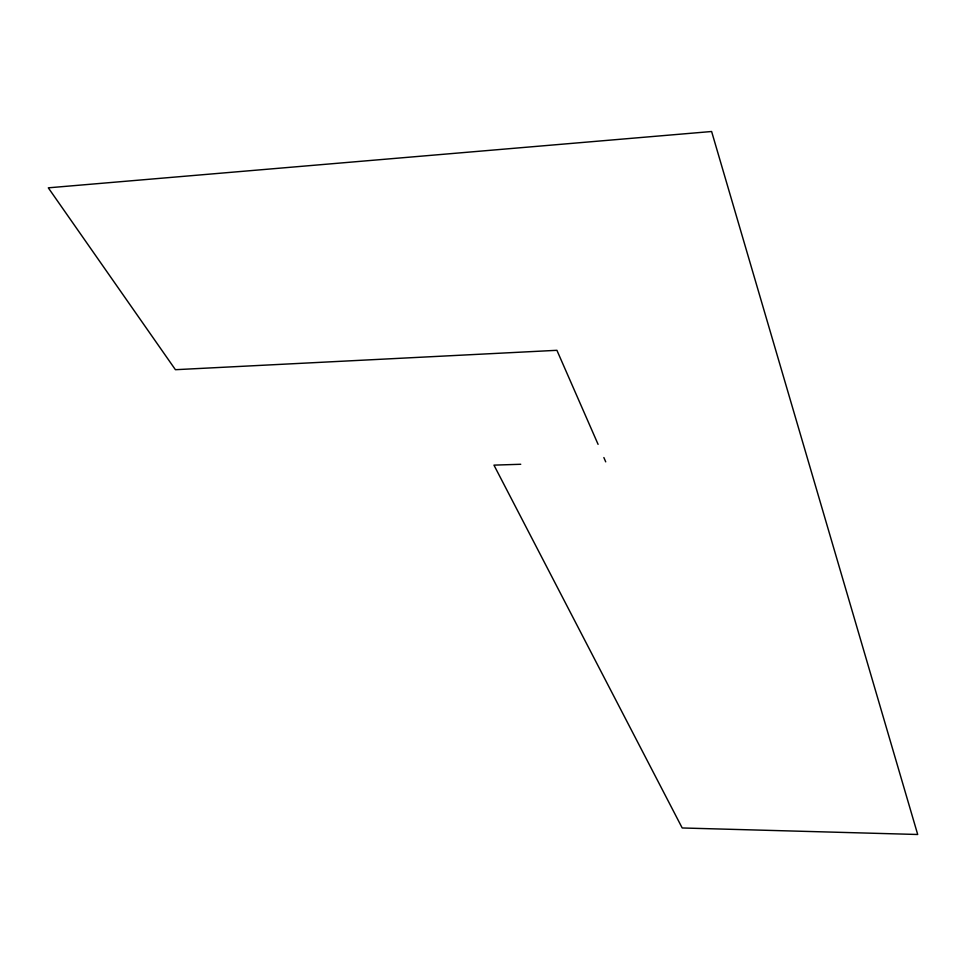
<?xml version="1.0" encoding="UTF-8"?>
<svg xmlns="http://www.w3.org/2000/svg" width="966" height="966" viewBox="0 0 966 966"><rect width="100%" height="100%" fill="white"/><g stroke="black" fill="none" stroke-linecap="round" stroke-linejoin="round"><path stroke-width="1.45" d="M520.746 464.272L493.952 465.129L682.201 827.971L917.7 834.491L711.616 131.509L48.3 187.827L175.426 369.7L556.911 350.308L598.087 444.348M605.718 461.845L603.871 457.546"/></g></svg>
